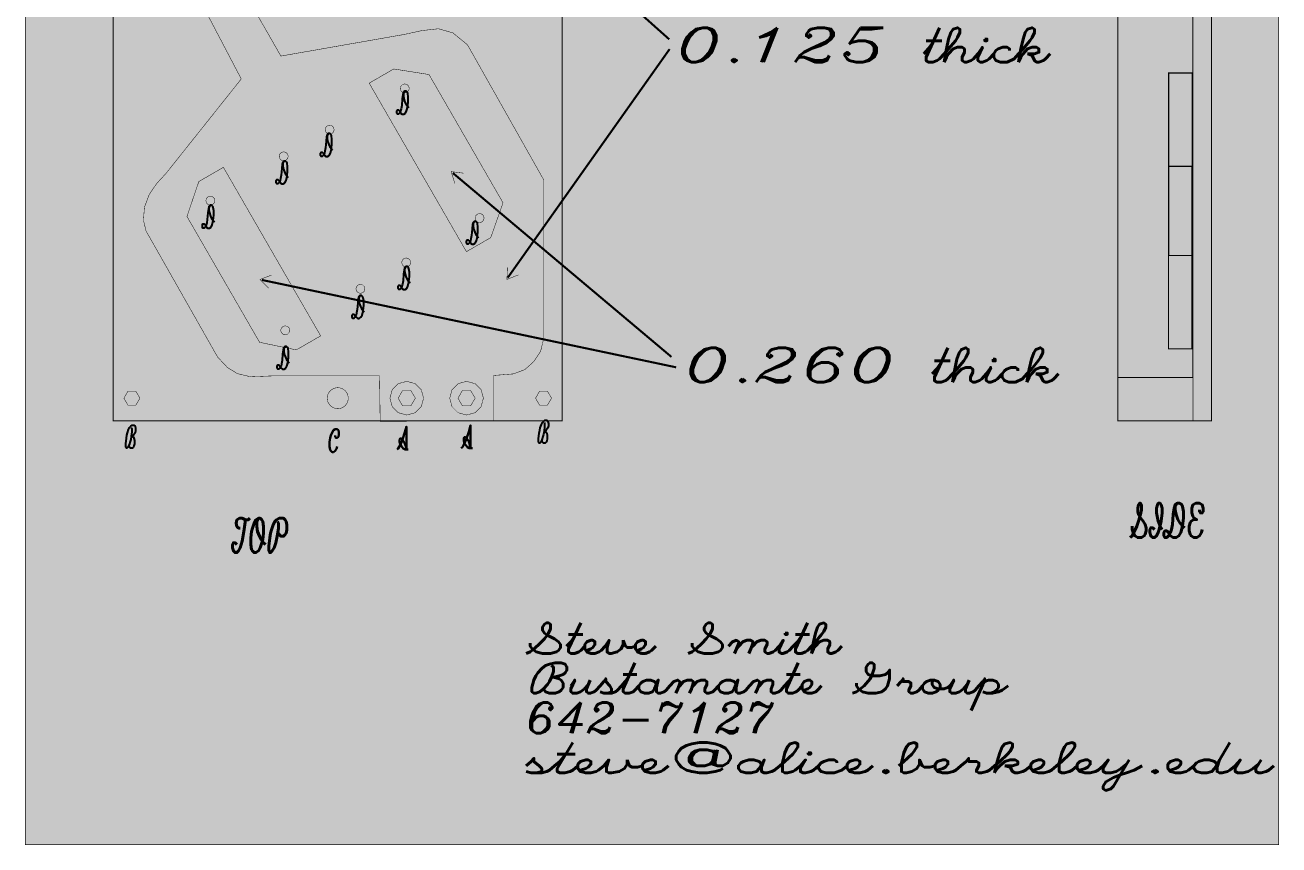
# Model space of a CAD drawing. Extents: x -4.2 to 4.2, y -5.5 to 5.4.
# Drawn here: x -4.15 to 4.22, y -5.47 to 0.01 of the extents above; entities that cross this region are included whole.
import ezdxf
from ezdxf.enums import TextEntityAlignment as Align

# ---------------------------------------------------------------- set-up
doc = ezdxf.new("R2010")
doc.units = 0
doc.header["$LTSCALE"] = 0.000394
doc.linetypes.add('DOT', pattern=[1e-06, 0, -1e-06])
doc.layers.add('LAYER_1', color=7, linetype='CONTINUOUS')
doc.styles.add('SN0', font='SCRIPTS', dxfattribs={"width": 4e-06})

msp = doc.modelspace()

# ---------------------------------------------------------------- linework, layer by layer
at = {"layer": 'LAYER_1', "color": 39, "linetype": 'CONTINUOUS'}
msp.add_line((-1.996016, -2.482811), (-1.996016, -2.482811), dxfattribs=at)
for points, const_width in [([(-4.153295, -5.464862), (4.220555, -5.464862), (4.220555, 5.363972), (-4.153295, 5.363972)], 0.003), ([(-3.566016, -2.63422), (-0.566016, -2.63422), (-0.566016, 3.36578), (-3.566016, 3.36578)], 0.007165), ([(3.14637, -2.634315), (3.77137, -2.634315), (3.77137, 3.365685), (3.14637, 3.365685)], 0.007165), ([(-1.85587, -0.378772), (-1.691736, -0.284008), (-1.456236, -0.321193), (-0.961598, -1.177925), (-1.043744, -1.410528), (-1.206075, -1.504248)], 0.003), ([(-1.63315, -0.387772), (-1.617957, -0.383754), (-1.603198, -0.38771), (-1.592047, -0.398787), (-1.58803, -0.41398), (-1.591986, -0.428739), (-1.603063, -0.43989), (-1.618255, -0.443907), (-1.633015, -0.439952), (-1.644165, -0.428878), (-1.648183, -0.413683), (-1.644227, -0.398922)], 0.003), ([(-2.134831, -0.664177), (-2.119681, -0.660174), (-2.104966, -0.664117), (-2.09385, -0.675157), (-2.089844, -0.690307), (-2.093787, -0.705022), (-2.104831, -0.716138), (-2.119979, -0.720144), (-2.134694, -0.716201), (-2.145811, -0.705157), (-2.149816, -0.690011), (-2.145873, -0.675295)], 0.003), ([(-2.441748, -0.84135), (-2.426599, -0.837344), (-2.411885, -0.841287), (-2.400768, -0.852331), (-2.396763, -0.86748), (-2.400705, -0.882196), (-2.411748, -0.893311), (-2.426897, -0.897317), (-2.441613, -0.893374), (-2.452728, -0.882331), (-2.456735, -0.867182), (-2.452792, -0.852467)], 0.003), ([(-2.829839, -0.941094), (-2.993972, -1.035854), (-3.073272, -1.26922), (-2.588008, -2.10972), (-2.342374, -2.160291), (-2.180043, -2.066571)], 0.003), ([(-2.931953, -1.137638), (-2.91676, -1.13362), (-2.902001, -1.137573), (-2.89085, -1.14865), (-2.886833, -1.163842), (-2.890788, -1.178601), (-2.901862, -1.189752), (-2.917057, -1.193769), (-2.931818, -1.189815), (-2.942969, -1.17874), (-2.946986, -1.163545), (-2.94303, -1.148786)], 0.003), ([(-1.133248, -1.253626), (-1.118056, -1.249609), (-1.103296, -1.253564), (-1.092146, -1.264642), (-1.088128, -1.279834), (-1.092084, -1.294594), (-1.103161, -1.305744), (-1.118354, -1.309761), (-1.133113, -1.305807), (-1.144264, -1.294732), (-1.148281, -1.279537), (-1.144325, -1.264777)], 0.003), ([(-1.623654, -1.550236), (-1.608505, -1.546232), (-1.59379, -1.550174), (-1.582673, -1.561217), (-1.578669, -1.576366), (-1.582611, -1.591082), (-1.593654, -1.602197), (-1.608803, -1.606203), (-1.623519, -1.60226), (-1.634634, -1.591217), (-1.63864, -1.576068), (-1.634697, -1.561353)], 0.003), ([(-1.929496, -1.726642), (-1.914349, -1.722638), (-1.899634, -1.726581), (-1.888516, -1.737622), (-1.884512, -1.752772), (-1.888455, -1.767487), (-1.899496, -1.778602), (-1.914646, -1.782609), (-1.929362, -1.778666), (-1.94048, -1.767622), (-1.944484, -1.752475), (-1.94054, -1.73776)], 0.003), ([(-2.432051, -2.003492), (-2.416859, -1.999475), (-2.402099, -2.003429), (-2.390949, -2.014504), (-2.386931, -2.029699), (-2.390886, -2.04446), (-2.401961, -2.05561), (-2.417156, -2.059627), (-2.431916, -2.055672), (-2.443067, -2.044594), (-2.447084, -2.029402), (-2.443128, -2.014643)], 0.003), ([(-1.996016, -2.482894), (-1.996019, -2.482151), (-1.99603, -2.481408), (-1.996049, -2.480666), (-1.996075, -2.479923), (-1.99611, -2.479181), (-1.996152, -2.478439), (-1.996203, -2.477698), (-1.996261, -2.476957), (-1.996327, -2.476217), (-1.996401, -2.475478), (-1.996483, -2.47474), (-1.996572, -2.474002), (-1.99667, -2.473266), (-1.996775, -2.47253), (-1.996888, -2.471796), (-1.997009, -2.471063), (-1.997137, -2.470331), (-1.997273, -2.469601), (-1.997418, -2.468872), (-1.997569, -2.468145), (-1.997729, -2.467419), (-1.997896, -2.466696), (-1.998071, -2.465974), (-1.998253, -2.465253), (-1.998444, -2.464535), (-1.998641, -2.463819), (-1.998847, -2.463105), (-1.99906, -2.462393), (-1.99928, -2.461684), (-1.999508, -2.460977), (-1.999744, -2.460272), (-1.999986, -2.45957), (-2.000237, -2.458871), (-2.000495, -2.458174), (-2.00076, -2.45748), (-2.001032, -2.456789), (-2.001312, -2.456101), (-2.001599, -2.455415), (-2.001894, -2.454733), (-2.002195, -2.454054), (-2.002504, -2.453379), (-2.00282, -2.452706), (-2.003143, -2.452037), (-2.003473, -2.451372), (-2.00381, -2.45071), (-2.004155, -2.450051), (-2.004506, -2.449397), (-2.004864, -2.448746), (-2.005229, -2.448099), (-2.005601, -2.447455), (-2.005979, -2.446816), (-2.006365, -2.446181), (-2.006757, -2.44555), (-2.007156, -2.444923), (-2.007561, -2.444301), (-2.007973, -2.443683), (-2.008392, -2.443069), (-2.008817, -2.442459), (-2.009248, -2.441855), (-2.009686, -2.441254), (-2.01013, -2.440659), (-2.010581, -2.440068), (-2.011037, -2.439482), (-2.0115, -2.438901), (-2.011969, -2.438325), (-2.012445, -2.437754), (-2.012926, -2.437188), (-2.013413, -2.436627), (-2.013906, -2.436072), (-2.014405, -2.435521), (-2.01491, -2.434976), (-2.01542, -2.434436), (-2.015937, -2.433902), (-2.016458, -2.433373), (-2.016986, -2.43285), (-2.017519, -2.432333), (-2.018057, -2.431821), (-2.018601, -2.431315), (-2.01915, -2.430814), (-2.019705, -2.43032), (-2.020265, -2.429831), (-2.020829, -2.429349), (-2.021399, -2.428872), (-2.021974, -2.428402), (-2.022554, -2.427937), (-2.023139, -2.427479), (-2.023729, -2.427027), (-2.024323, -2.426582), (-2.024922, -2.426142), (-2.025526, -2.42571), (-2.026134, -2.425283), (-2.026747, -2.424863), (-2.027364, -2.424449), (-2.027986, -2.424043), (-2.028612, -2.423642), (-2.029242, -2.423249), (-2.029876, -2.422862), (-2.030514, -2.422482), (-2.031157, -2.422108), (-2.031803, -2.421742), (-2.032453, -2.421382), (-2.033107, -2.421029), (-2.033764, -2.420683), (-2.034425, -2.420345), (-2.03509, -2.420013), (-2.035758, -2.419688), (-2.03643, -2.419371), (-2.037105, -2.41906), (-2.037783, -2.418757), (-2.038465, -2.418461), (-2.039149, -2.418172), (-2.039837, -2.417891), (-2.040527, -2.417617), (-2.04122, -2.41735), (-2.041917, -2.41709), (-2.042615, -2.416838), (-2.043317, -2.416594), (-2.044021, -2.416356), (-2.044727, -2.416127), (-2.045436, -2.415904), (-2.046148, -2.41569), (-2.046861, -2.415483), (-2.047577, -2.415283), (-2.048294, -2.415091), (-2.049014, -2.414907), (-2.049736, -2.41473), (-2.050459, -2.414562), (-2.051184, -2.4144), (-2.051911, -2.414247), (-2.05264, -2.414101), (-2.05337, -2.413963), (-2.054101, -2.413832), (-2.054834, -2.41371), (-2.055568, -2.413595), (-2.056303, -2.413488), (-2.057039, -2.413389), (-2.057777, -2.413298), (-2.058515, -2.413214), (-2.059254, -2.413138), (-2.059994, -2.413071), (-2.060734, -2.413011), (-2.061475, -2.412958), (-2.062217, -2.412914), (-2.062959, -2.412878), (-2.063701, -2.412849), (-2.064444, -2.412829), (-2.065187, -2.412816), (-2.06593, -2.412811), (-2.066672, -2.412814), (-2.067415, -2.412825), (-2.068158, -2.412844), (-2.0689, -2.41287), (-2.069643, -2.412905), (-2.070384, -2.412947), (-2.071125, -2.412998), (-2.071866, -2.413056), (-2.072606, -2.413122), (-2.073345, -2.413196), (-2.074084, -2.413278), (-2.074821, -2.413367), (-2.075558, -2.413464), (-2.076293, -2.41357), (-2.077027, -2.413683), (-2.07776, -2.413803), (-2.078492, -2.413932), (-2.079223, -2.414068), (-2.079951, -2.414212), (-2.080679, -2.414364), (-2.081404, -2.414523), (-2.082128, -2.414691), (-2.08285, -2.414865), (-2.08357, -2.415048), (-2.084288, -2.415238), (-2.085005, -2.415436), (-2.085719, -2.415641), (-2.08643, -2.415854), (-2.08714, -2.416074), (-2.087847, -2.416302), (-2.088551, -2.416538), (-2.089254, -2.416781), (-2.089953, -2.417031), (-2.09065, -2.417289), (-2.091344, -2.417554), (-2.092035, -2.417826), (-2.092723, -2.418106), (-2.093408, -2.418393), (-2.09409, -2.418688), (-2.094769, -2.418989), (-2.095445, -2.419298), (-2.096118, -2.419614), (-2.096787, -2.419937), (-2.097452, -2.420267), (-2.098114, -2.420604), (-2.098773, -2.420948), (-2.099427, -2.421299), (-2.100078, -2.421658), (-2.100725, -2.422022), (-2.101368, -2.422394), (-2.102008, -2.422773), (-2.102643, -2.423158), (-2.103274, -2.42355), (-2.103901, -2.423949), (-2.104523, -2.424354), (-2.105142, -2.424766), (-2.105755, -2.425185), (-2.106365, -2.42561), (-2.106969, -2.426041), (-2.10757, -2.426479), (-2.108165, -2.426923), (-2.108756, -2.427374), (-2.109342, -2.427831), (-2.109923, -2.428294), (-2.110499, -2.428763), (-2.11107, -2.429238), (-2.111636, -2.429719), (-2.112197, -2.430206), (-2.112753, -2.430699), (-2.113303, -2.431198), (-2.113848, -2.431703), (-2.114388, -2.432213), (-2.114922, -2.43273), (-2.115451, -2.433251), (-2.115974, -2.433779), (-2.116492, -2.434312), (-2.117004, -2.43485), (-2.11751, -2.435394), (-2.11801, -2.435943), (-2.118505, -2.436498), (-2.118993, -2.437057), (-2.119476, -2.437622), (-2.119952, -2.438192), (-2.120423, -2.438767), (-2.120887, -2.439347), (-2.121345, -2.439932), (-2.121797, -2.440521), (-2.122243, -2.441116), (-2.122682, -2.441715), (-2.123115, -2.442319), (-2.123542, -2.442927), (-2.123962, -2.44354), (-2.124375, -2.444157), (-2.124782, -2.444778), (-2.125183, -2.445404), (-2.125576, -2.446034), (-2.125963, -2.446669), (-2.126344, -2.447307), (-2.126717, -2.447949), (-2.127084, -2.448595), (-2.127443, -2.449245), (-2.127796, -2.449899), (-2.128142, -2.450557), (-2.128481, -2.451218), (-2.128812, -2.451882), (-2.129137, -2.452551), (-2.129455, -2.453222), (-2.129765, -2.453897), (-2.130068, -2.454575), (-2.130365, -2.455257), (-2.130653, -2.455941), (-2.130935, -2.456629), (-2.131209, -2.457319), (-2.131476, -2.458013), (-2.131735, -2.458709), (-2.131988, -2.459408), (-2.132232, -2.460109), (-2.132469, -2.460813), (-2.132699, -2.46152), (-2.132921, -2.462228), (-2.133136, -2.46294), (-2.133343, -2.463653), (-2.133543, -2.464369), (-2.133735, -2.465087), (-2.133919, -2.465806), (-2.134096, -2.466528), (-2.134265, -2.467251), (-2.134426, -2.467976), (-2.134579, -2.468703), (-2.134725, -2.469432), (-2.134863, -2.470162), (-2.134994, -2.470893), (-2.135116, -2.471626), (-2.135231, -2.47236), (-2.135338, -2.473095), (-2.135437, -2.473831), (-2.135529, -2.474569), (-2.135612, -2.475307), (-2.135688, -2.476046), (-2.135756, -2.476786), (-2.135816, -2.477526), (-2.135868, -2.478267), (-2.135912, -2.479009), (-2.135949, -2.479751), (-2.135977, -2.480493), (-2.135998, -2.481236), (-2.136011, -2.481979), (-2.136016, -2.482722), (-2.136013, -2.483464), (-2.136002, -2.484207), (-2.135983, -2.48495), (-2.135956, -2.485692), (-2.135922, -2.486435), (-2.13588, -2.487176), (-2.135829, -2.487917), (-2.135771, -2.488658), (-2.135705, -2.489398), (-2.135631, -2.490137), (-2.13555, -2.490876), (-2.13546, -2.491613), (-2.135363, -2.49235), (-2.135258, -2.493085), (-2.135145, -2.49382), (-2.135024, -2.494553), (-2.134895, -2.495284), (-2.134759, -2.496015), (-2.134615, -2.496743), (-2.134463, -2.497471), (-2.134304, -2.498196), (-2.134137, -2.49892), (-2.133962, -2.499642), (-2.13378, -2.500362), (-2.13359, -2.501081), (-2.133392, -2.501797), (-2.133187, -2.502511), (-2.132974, -2.503222), (-2.132753, -2.503932), (-2.132525, -2.504639), (-2.13229, -2.505344), (-2.132047, -2.506046), (-2.131797, -2.506745), (-2.131539, -2.507442), (-2.131274, -2.508136), (-2.131002, -2.508827), (-2.130722, -2.509515), (-2.130435, -2.510201), (-2.13014, -2.510883), (-2.129839, -2.511562), (-2.12953, -2.512238), (-2.129214, -2.51291), (-2.128891, -2.513579), (-2.128561, -2.514245), (-2.128224, -2.514907), (-2.12788, -2.515565), (-2.127529, -2.51622), (-2.127171, -2.516871), (-2.126806, -2.517518), (-2.126434, -2.518161), (-2.126056, -2.5188), (-2.12567, -2.519435), (-2.125278, -2.520066), (-2.124879, -2.520693), (-2.124474, -2.521316), (-2.124062, -2.521934), (-2.123644, -2.522548), (-2.123219, -2.523157), (-2.122787, -2.523762), (-2.122349, -2.524362), (-2.121905, -2.524958), (-2.121455, -2.525549), (-2.120998, -2.526135), (-2.120535, -2.526716), (-2.120066, -2.527292), (-2.119591, -2.527863), (-2.11911, -2.528429), (-2.118623, -2.52899), (-2.11813, -2.529546), (-2.117631, -2.530096), (-2.117126, -2.530641), (-2.116616, -2.531181), (-2.116099, -2.531715), (-2.115578, -2.532244), (-2.11505, -2.532767), (-2.114517, -2.533285), (-2.113979, -2.533797), (-2.113435, -2.534303), (-2.112886, -2.534803), (-2.112331, -2.535298), (-2.111772, -2.535786), (-2.111207, -2.536269), (-2.110637, -2.536746), (-2.110062, -2.537216), (-2.109482, -2.537681), (-2.108897, -2.538139), (-2.108308, -2.538591), (-2.107714, -2.539036), (-2.107114, -2.539476), (-2.106511, -2.539909), (-2.105902, -2.540335), (-2.10529, -2.540755), (-2.104673, -2.541169), (-2.104051, -2.541576), (-2.103425, -2.541976), (-2.102795, -2.54237), (-2.102161, -2.542757), (-2.101523, -2.543137), (-2.100881, -2.543511), (-2.100234, -2.543877), (-2.099584, -2.544237), (-2.098931, -2.54459), (-2.098273, -2.544936), (-2.097612, -2.545274), (-2.096947, -2.545606), (-2.096279, -2.545931), (-2.095607, -2.546249), (-2.094932, -2.546559), (-2.094254, -2.546862), (-2.093573, -2.547159), (-2.092888, -2.547447), (-2.092201, -2.547729), (-2.091511, -2.548003), (-2.090817, -2.54827), (-2.090121, -2.54853), (-2.089422, -2.548782), (-2.088721, -2.549026), (-2.088017, -2.549264), (-2.08731, -2.549493), (-2.086601, -2.549716), (-2.08589, -2.54993), (-2.085177, -2.550138), (-2.084461, -2.550337), (-2.083743, -2.550529), (-2.083024, -2.550713), (-2.082302, -2.55089), (-2.081579, -2.551059), (-2.080853, -2.55122), (-2.080127, -2.551374), (-2.079398, -2.55152), (-2.078668, -2.551658), (-2.077937, -2.551788), (-2.077204, -2.551911), (-2.07647, -2.552026), (-2.075735, -2.552133), (-2.074999, -2.552232), (-2.074261, -2.552324), (-2.073523, -2.552407), (-2.072784, -2.552483), (-2.072044, -2.552551), (-2.071304, -2.552611), (-2.070563, -2.552663), (-2.069821, -2.552708), (-2.069079, -2.552744), (-2.068337, -2.552773), (-2.067594, -2.552793), (-2.066851, -2.552806), (-2.066108, -2.552811), (-2.065366, -2.552808), (-2.064623, -2.552797), (-2.06388, -2.552778), (-2.063138, -2.552752), (-2.062395, -2.552717), (-2.061654, -2.552675), (-2.060913, -2.552625), (-2.060172, -2.552567), (-2.059432, -2.552501), (-2.058693, -2.552427), (-2.057954, -2.552345), (-2.057217, -2.552256), (-2.05648, -2.552159), (-2.055745, -2.552053), (-2.05501, -2.55194), (-2.054277, -2.55182), (-2.053546, -2.551691), (-2.052815, -2.551555), (-2.052087, -2.551411), (-2.051359, -2.551259), (-2.050634, -2.5511), (-2.04991, -2.550933), (-2.049188, -2.550758), (-2.048468, -2.550576), (-2.047749, -2.550386), (-2.047033, -2.550188), (-2.046319, -2.549983), (-2.045607, -2.54977), (-2.044898, -2.54955), (-2.044191, -2.549322), (-2.043486, -2.549086), (-2.042784, -2.548844), (-2.042085, -2.548593), (-2.041388, -2.548336), (-2.040694, -2.54807), (-2.040003, -2.547798), (-2.039314, -2.547518), (-2.038629, -2.547231), (-2.037947, -2.546937), (-2.037268, -2.546636), (-2.036592, -2.546327), (-2.03592, -2.546011), (-2.035251, -2.545688), (-2.034585, -2.545358), (-2.033923, -2.545021), (-2.033265, -2.544677), (-2.03261, -2.544326), (-2.031959, -2.543968), (-2.031312, -2.543603), (-2.030669, -2.543231), (-2.030029, -2.542853), (-2.029394, -2.542467), (-2.028763, -2.542075), (-2.028136, -2.541676), (-2.027514, -2.541271), (-2.026895, -2.540859), (-2.026282, -2.540441), (-2.025672, -2.540016), (-2.025067, -2.539584), (-2.024467, -2.539147), (-2.023872, -2.538703), (-2.023281, -2.538252), (-2.022695, -2.537795), (-2.022114, -2.537333), (-2.021537, -2.536864), (-2.020966, -2.536388), (-2.0204, -2.535907), (-2.019839, -2.53542), (-2.019284, -2.534927), (-2.018733, -2.534428), (-2.018188, -2.533924), (-2.017648, -2.533413), (-2.017114, -2.532897), (-2.016585, -2.532375), (-2.016062, -2.531848), (-2.015544, -2.531315), (-2.015032, -2.530776), (-2.014526, -2.530233), (-2.014026, -2.529684), (-2.013531, -2.529129), (-2.013043, -2.528569), (-2.01256, -2.528005), (-2.012083, -2.527435), (-2.011613, -2.52686), (-2.011148, -2.52628), (-2.01069, -2.525695), (-2.010238, -2.525106), (-2.009792, -2.524511), (-2.009353, -2.523912), (-2.00892, -2.523309), (-2.008493, -2.5227), (-2.008073, -2.522088), (-2.00766, -2.521471), (-2.007253, -2.520849), (-2.006852, -2.520223), (-2.006458, -2.519593), (-2.006071, -2.518959), (-2.005691, -2.518321), (-2.005318, -2.517679), (-2.004951, -2.517032), (-2.004591, -2.516382), (-2.004239, -2.515729), (-2.003893, -2.515071), (-2.003554, -2.51441), (-2.003222, -2.513745), (-2.002897, -2.513077), (-2.002579, -2.512406), (-2.002269, -2.511731), (-2.001966, -2.511053), (-2.00167, -2.510371), (-2.001381, -2.509687), (-2.001099, -2.508999), (-2.000825, -2.508309), (-2.000558, -2.507616), (-2.000298, -2.506919), (-2.000046, -2.506221), (-1.999801, -2.505519), (-1.999564, -2.504815), (-1.999334, -2.504109), (-1.999112, -2.5034), (-1.998897, -2.502689), (-1.99869, -2.501975), (-1.998491, -2.501259), (-1.998299, -2.500542), (-1.998114, -2.499822), (-1.997937, -2.499101), (-1.997768, -2.498377), (-1.997607, -2.497652), (-1.997453, -2.496925), (-1.997307, -2.496197), (-1.997169, -2.495467), (-1.997039, -2.494735), (-1.996916, -2.494003), (-1.996801, -2.493269), (-1.996694, -2.492533), (-1.996595, -2.491797), (-1.996503, -2.49106), (-1.99642, -2.490322), (-1.996344, -2.489583), (-1.996276, -2.488843), (-1.996216, -2.488102), (-1.996164, -2.487361), (-1.996119, -2.48662), (-1.996083, -2.485878), (-1.996054, -2.485135), (-1.996034, -2.484393), (-1.996021, -2.48365), (-1.996016, -2.482907)], 0.003), ([(-3.387512, -2.482825), (-3.415272, -2.529961), (-3.466764, -2.529954), (-3.494512, -2.48281), (-3.466756, -2.435671), (-3.415264, -2.435673), (-3.387512, -2.482815)], 0.003), ([(-1.547366, -2.482822), (-1.577202, -2.533926), (-1.632544, -2.533919), (-1.662366, -2.482806), (-1.632535, -2.431698), (-1.577193, -2.431701), (-1.547366, -2.482811)], 0.003), ([(-1.147783, -2.482822), (-1.17762, -2.533926), (-1.232961, -2.533919), (-1.262783, -2.482806), (-1.232952, -2.431698), (-1.17761, -2.431701), (-1.147783, -2.482811)], 0.003), ([(-0.637512, -2.482825), (-0.665272, -2.529961), (-0.716764, -2.529954), (-0.744512, -2.48281), (-0.716756, -2.435671), (-0.665264, -2.435673), (-0.637512, -2.482815)], 0.003)]:
    msp.add_lwpolyline(points, close=True, dxfattribs=dict(at, const_width=const_width))
at = {"layer": 'LAYER_1', "color": 39, "linetype": 'DOT'}
for points, const_width in [([(3.14637, -2.345134), (3.64637, -2.345134), (3.64637, 2.992362), (3.14637, 2.992362)], 0.007165), ([(3.485626, -1.52961), (3.643626, -1.52961), (3.643626, -0.310815), (3.485626, -0.310815)], 0.007165), ([(3.483461, -2.153106), (3.641461, -2.153106), (3.641461, -0.934311), (3.483461, -0.934311)], 0.007165), ([(-1.492366, -2.482815), (-1.507764, -2.53952), (-1.548161, -2.579917), (-1.604866, -2.595315), (-1.661573, -2.579917), (-1.701969, -2.53952), (-1.717366, -2.482815), (-1.701969, -2.426108), (-1.661573, -2.385712), (-1.604866, -2.370315), (-1.548161, -2.385712), (-1.507764, -2.426108)], 0.003), ([(-1.092783, -2.482815), (-1.108181, -2.53952), (-1.148579, -2.579917), (-1.205283, -2.595315), (-1.26199, -2.579917), (-1.302387, -2.53952), (-1.317783, -2.482815), (-1.302387, -2.426108), (-1.26199, -2.385712), (-1.205283, -2.370315), (-1.148579, -2.385712), (-1.108181, -2.426108)], 0.003)]:
    msp.add_lwpolyline(points, close=True, dxfattribs=dict(at, const_width=const_width))
at = {"layer": 'LAYER_1', "color": 39, "linetype": 'CONTINUOUS'}
for points, const_width in [([(0.14911, -0.086299), (-1.136039, 1.057807)], 0.01389), ([(-3.271756, 0.718831), (-2.710437, -0.350799), (-3.215244, -0.984134), (-3.274984, -1.048378), (-3.325465, -1.122803), (-3.357354, -1.207843), (-3.364004, -1.294224), (-3.346709, -1.365965), (-2.868331, -2.208413), (-2.80324, -2.2775), (-2.73676, -2.318693), (-2.647693, -2.339921), (-2.485701, -2.333272), (-1.786642, -2.333264), (-1.782441, -2.637531), (-1.02511, -2.635354), (-1.025744, -2.331157), (-0.893512, -2.320728), (-0.816268, -2.292197), (-0.757016, -2.239307), (-0.711075, -2.171169), (-0.688488, -2.079496), (-0.688488, -1.027039), (-1.198724, -0.123307), (-1.295925, -0.043346), (-1.392921, -0.015492), (-1.501913, -0.027543), (-1.626083, -0.054421), (-2.445709, -0.197969), (-2.648917, 0.156677)], 0.003), ([(0.151335, -0.151335), (-0.9295, -1.677291)], 0.01389), ([(-1.28376, -1.048976), (-1.307996, -0.969642), (-1.225654, -0.979882)], 0.003), ([(0.163701, -2.207209), (-1.297516, -0.978453)], 0.01389), ([(-2.527122, -1.748843), (-2.585921, -1.690331), (-2.508496, -1.660504)], 0.003), ([(-0.858524, -1.659035), (-0.935579, -1.68976), (-0.932197, -1.606854)], 0.003), ([(0.195106, -2.276693), (-2.572528, -1.693154)], 0.01389)]:
    msp.add_lwpolyline(points, dxfattribs=dict(at, const_width=const_width))
at = {"layer": 'LAYER_1', "color": 39, "linetype": 'DOT', "const_width": 0.003}
msp.add_lwpolyline([(3.647992, -2.345138), (3.647992, -2.630925)], dxfattribs=at)
at = {"layer": 'LAYER_1'}
msp.add_solid([(-4.153295, -5.464862), (4.220555, -5.464862), (-4.153295, 5.363972), (4.220555, 5.363972)], dxfattribs=at)
at = {"layer": 'LAYER_1', "color": 254}
for points in [[(-3.566016, -2.63422), (-0.566016, -2.63422), (-3.566016, 3.36578), (-0.566016, 3.36578)], [(3.14637, -2.634315), (3.77137, -2.634315), (3.14637, 3.365685), (3.77137, 3.365685)]]:
    msp.add_solid(points, dxfattribs=at)

# ---------------------------------------------------------------- texts
at = {"layer": 'LAYER_1', "color": 39, "style": 'SN0'}
for s, height, p, p2 in [('0.125 thick', 0.229372, (0.191335, -0.237819), (2.693488, -0.237819)), ('D', 0.152915, (-1.667492, -0.586008), (-1.584087, -0.586008)), ('D', 0.152915, (-2.176811, -0.869043), (-2.093406, -0.869043)), ('D', 0.152915, (-2.473051, -1.051803), (-2.389646, -1.051803)), ('D', 0.152915, (-2.966283, -1.347638), (-2.882878, -1.347638)), ('D', 0.152915, (-1.201524, -1.454701), (-1.118118, -1.454701)), ('D', 0.152915, (-1.658831, -1.756823), (-1.575426, -1.756823)), ('D', 0.152915, (-1.965224, -1.949839), (-1.881819, -1.949839)), ('D', 0.152915, (-2.466724, -2.289965), (-2.383319, -2.289965)), ('0.260 thick', 0.229372, (0.247224, -2.375685), (2.749378, -2.375685)), ('B', 0.152915, (-3.492669, -2.816224), (-3.409264, -2.816224)), ('A', 0.152915, (-1.669783, -2.825106), (-1.586378, -2.825106)), ('A', 0.152915, (-1.241102, -2.816701), (-1.157697, -2.816701)), ('B', 0.152915, (-0.73461, -2.783079), (-0.651205, -2.783079)), ('C', 0.152915, (-2.132646, -2.84235), (-2.049241, -2.84235)), ('SIDE', 0.229372, (3.228472, -3.413437), (3.728903, -3.413437)), ('TOP', 0.229372, (-2.774469, -3.514327), (-2.399145, -3.514327)), ('Steve Smith', 0.203556, (-0.807118, -4.186925), (1.302382, -4.186925)), ('Bustamante Group', 0.203556, (-0.807118, -4.453291), (2.412645, -4.453291)), ('642-7127', 0.203556, (-0.807118, -4.719657), (0.858276, -4.719657)), ('steve@alice.berkeley.edu', 0.203556, (-0.807118, -4.986024), (4.189066, -4.986024))]:
    msp.add_text(s, height=height, dxfattribs=at).set_placement(p, p2, align=Align.FIT)

doc.saveas('drawing.dxf')
